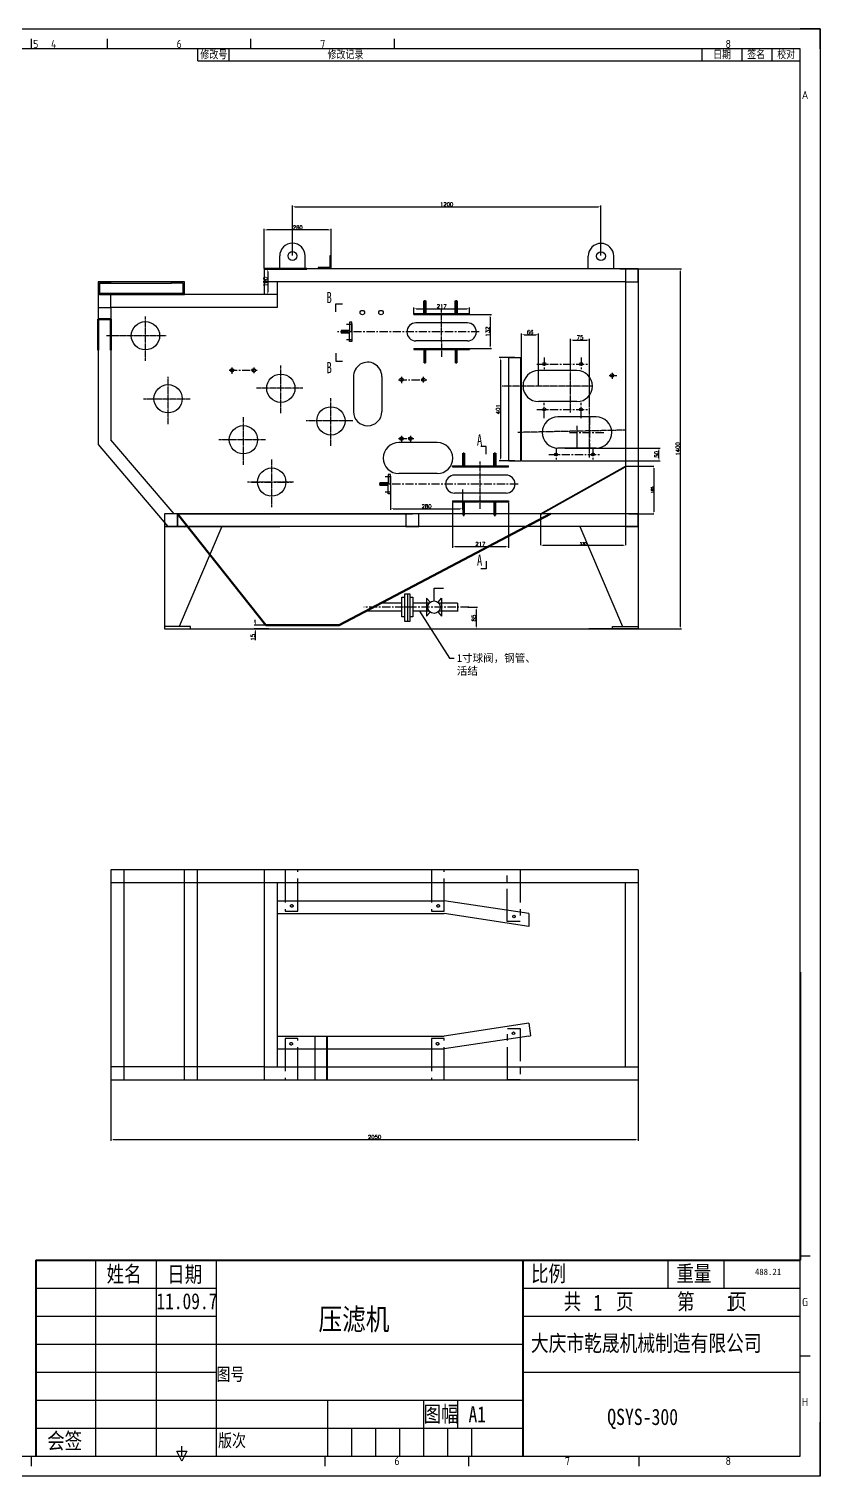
# Model space of a CAD drawing. Header units: inches. Extents: x -166203 to -65610, y -6981 to 11093.
# Drawn here: x -80663 to -77588, y 974 to 6600 of the extents above; entities that cross this region are included whole.
import ezdxf
from ezdxf.enums import TextEntityAlignment as Align

# ---------------------------------------------------------------- set-up
doc = ezdxf.new("R2010")
doc.units = ezdxf.units.IN
doc.header["$MEASUREMENT"] = 0
doc.linetypes.add('CENTERX2', pattern=[101.6, 63.5, -12.7, 12.7, -12.7])
doc.linetypes.add('HIDDEN2', pattern=[0.1875, 0.125, -0.0625])
doc.layers.get('0').update_dxf_attribs({"lineweight": 25})
doc.layers.get('Defpoints').update_dxf_attribs({"color": 5})
doc.layers.add('BODY', color=4, linetype='Continuous', lineweight=50)
doc.layers.add('图层2', color=3, linetype='Continuous', lineweight=40)
for name, color, linetype in [('FRAME035', 2, 'Continuous'), ('ZHU', 7, 'Continuous'), ('中心线', 1, 'CENTERX2'), ('细线', 30, 'Continuous'), ('虚线', 3, 'HIDDEN2')]:
    doc.layers.add(name, color=color, linetype=linetype)
doc.styles.add('ISOCP', font='isocp.shx')
doc.styles.get("Standard").update_dxf_attribs({"font": 'txt.shx', "bigfont": 'whgtxt.shx'})
doc.styles.add('STYLE1', font='SIMFANG.TTF', dxfattribs={"width": 0.8, "height": 4})
doc.styles.add('宋体', font='txt.shx', dxfattribs={"width": 0.7, "bigfont": 'whgtxt.shx'})
doc.dimstyles.get("Standard").update_dxf_attribs({"dimtxt": 15, "dimasz": 10, "dimexe": 5, "dimexo": 2, "dimgap": 2, "dimtad": 1, "dimdec": 0, "dimzin": 0, "dimdsep": 46, "dimtxsty": 'Standard', "dimcen": 0.09, "dimclrd": 4, "dimclre": 4, "dimclrt": 4, "dimadec": 1, "dimazin": 0, "dimtfac": 1, "dimtdec": 0, "dimtofl": 0, "dimtmove": 0, "dimatfit": 3, "dimfxl": 0, "dimtolj": 1, "dimtzin": 0, "dimarcsym": 0})
doc.dimstyles.new('副本 Standard', dxfattribs={"dimtxt": 10, "dimasz": 8, "dimexe": 0.5, "dimexo": 0.2, "dimgap": 0.5, "dimtad": 1, "dimdec": 0, "dimzin": 0, "dimdsep": 46, "dimtxsty": 'Standard', "dimcen": 0.09, "dimclrd": 4, "dimclre": 4, "dimclrt": 4, "dimadec": 0, "dimazin": 0, "dimtfac": 1, "dimtdec": 0, "dimtofl": 0, "dimtmove": 0, "dimatfit": 3, "dimfxl": 0, "dimtolj": 1, "dimtzin": 0, "dimarcsym": 0})

# ---------------------------------------------------------------- blocks, each defined once
blk = doc.blocks.new('*D61')
at = {"layer": 'BODY', "color": 4, "lineweight": -2, "ltscale": 0.5}
for p, q in [((-78558.1, 5296.1), (-78558.1, 5395.8)), ((-78548.1, 5390.8), (-78493.3, 5390.8)), ((-78483.3, 5130.2), (-78483.3, 5395.8))]:
    blk.add_line(p, q, dxfattribs=at)
at = {"layer": 'BODY', "color": 4, "ltscale": 0.5}
for points in [[(-78548.1, 5392.5), (-78548.1, 5389.1), (-78558.1, 5390.8)], [(-78493.3, 5392.5), (-78493.3, 5389.1), (-78483.3, 5390.8)]]:
    blk.add_solid(points, dxfattribs=at)
at = {"layer": 'Defpoints', "color": 0, "ltscale": 0.5}
for p in [(-78483.3, 5390.8), (-78558.1, 5294.1), (-78483.3, 5128.2)]:
    blk.add_point(p, dxfattribs=at)
at = {"layer": 'BODY', "color": 4, "ltscale": 0.5, "insert": (-78520.7, 5400.3), "char_height": 15, "attachment_point": 5}
blk.add_mtext('\\A1;75', dxfattribs=at)
blk = doc.blocks.new('*D67')
at = {"color": 4, "lineweight": -2, "ltscale": 0.5}
for p, q in [((-80344.3, 2541.4), (-80344.3, 2277.6)), ((-78294.3, 2541.4), (-78294.3, 2277.6)), ((-80334.3, 2282.6), (-78304.3, 2282.6))]:
    blk.add_line(p, q, dxfattribs=at)
at = {"color": 4, "ltscale": 0.5}
for points in [[(-80334.3, 2284.3), (-80334.3, 2281), (-80344.3, 2282.6)], [(-78304.3, 2284.3), (-78304.3, 2281), (-78294.3, 2282.6)]]:
    blk.add_solid(points, dxfattribs=at)
at = {"layer": 'Defpoints', "color": 0, "ltscale": 0.5}
for p in [(-80344.3, 2543.4), (-78294.3, 2543.4), (-78294.3, 2282.6)]:
    blk.add_point(p, dxfattribs=at)
at = {"color": 4, "ltscale": 0.5, "insert": (-79319.3, 2292.1), "char_height": 15, "attachment_point": 5}
blk.add_mtext('\\A1;2050', dxfattribs=at)
blk = doc.blocks.new('*D68')
at = {"color": 4, "lineweight": -2, "ltscale": 0.5}
for p, q in [((-79730.7, 4282.4), (-79788, 4282.4)), ((-79783, 4292.4), (-79783, 4302.4)), ((-79730.7, 4267.5), (-79788, 4267.5)), ((-79783, 4257.5), (-79783, 4223.5))]:
    blk.add_line(p, q, dxfattribs=at)
at = {"color": 4, "ltscale": 0.5}
for points in [[(-79784.7, 4292.4), (-79781.4, 4292.4), (-79783, 4282.4)], [(-79784.7, 4257.5), (-79781.4, 4257.5), (-79783, 4267.5)]]:
    blk.add_solid(points, dxfattribs=at)
at = {"layer": 'Defpoints', "color": 0, "ltscale": 0.5}
for p in [(-79728.7, 4282.4), (-79783, 4267.5), (-79728.7, 4267.5)]:
    blk.add_point(p, dxfattribs=at)
at = {"color": 4, "ltscale": 0.5, "insert": (-79792.5, 4235.5), "char_height": 15, "attachment_point": 5, "rotation": 90}
blk.add_mtext('\\A1;15', dxfattribs=at)
blk = doc.blocks.new('*D69')
at = {"color": 4, "lineweight": -2, "ltscale": 0.5}
for p, q in [((-78957.5, 4352.2), (-78919.4, 4352.2)), ((-78924.4, 4342.2), (-78924.4, 4277.5)), ((-78957.5, 4267.5), (-78919.4, 4267.5))]:
    blk.add_line(p, q, dxfattribs=at)
at = {"color": 4, "ltscale": 0.5}
for points in [[(-78926, 4342.2), (-78922.7, 4342.2), (-78924.4, 4352.2)], [(-78926, 4277.5), (-78922.7, 4277.5), (-78924.4, 4267.5)]]:
    blk.add_solid(points, dxfattribs=at)
at = {"layer": 'Defpoints', "color": 0, "ltscale": 0.5}
for p in [(-78959.5, 4352.2), (-78959.5, 4267.5), (-78924.4, 4267.5)]:
    blk.add_point(p, dxfattribs=at)
at = {"color": 4, "ltscale": 0.5, "insert": (-78933.9, 4309.8), "char_height": 15, "attachment_point": 5, "rotation": 90}
blk.add_mtext('\\A1;85', dxfattribs=at)
blk = doc.blocks.new('*D59')
at = {"color": 4, "lineweight": -2, "ltscale": 0.5}
for p, q in [((-79736.8, 5667.5), (-79729.8, 5667.5)), ((-79734.8, 5657.5), (-79734.8, 5577.5)), ((-79735, 5567.5), (-79739.8, 5567.5))]:
    blk.add_line(p, q, dxfattribs=at)
at = {"color": 4, "ltscale": 0.5}
for points in [[(-79736.4, 5657.5), (-79733.1, 5657.5), (-79734.8, 5667.5)], [(-79736.4, 5577.5), (-79733.1, 5577.5), (-79734.8, 5567.5)]]:
    blk.add_solid(points, dxfattribs=at)
at = {"layer": 'Defpoints', "color": 0, "ltscale": 0.5}
for p in [(-79738.8, 5667.5), (-79734.8, 5567.5), (-79733, 5567.5)]:
    blk.add_point(p, dxfattribs=at)
at = {"color": 4, "ltscale": 0.5, "insert": (-79744.3, 5617.5), "char_height": 15, "attachment_point": 5, "rotation": 90}
blk.add_mtext('\\A1;100', dxfattribs=at)
blk = doc.blocks.new('*D60')
at = {"color": 4, "lineweight": -2, "ltscale": 0.5}
for p, q in [((-78366, 5667.5), (-78126.4, 5667.5)), ((-78131.4, 5657.5), (-78131.4, 4277.5)), ((-78428.7, 4267.5), (-78126.4, 4267.5))]:
    blk.add_line(p, q, dxfattribs=at)
at = {"color": 4, "ltscale": 0.5}
for points in [[(-78133.1, 5657.5), (-78129.7, 5657.5), (-78131.4, 5667.5)], [(-78133.1, 4277.5), (-78129.7, 4277.5), (-78131.4, 4267.5)]]:
    blk.add_solid(points, dxfattribs=at)
at = {"layer": 'Defpoints', "color": 0, "ltscale": 0.5}
for p in [(-78368, 5667.5), (-78430.7, 4267.5), (-78131.4, 4267.5)]:
    blk.add_point(p, dxfattribs=at)
at = {"color": 4, "ltscale": 0.5, "insert": (-78140.9, 4967.5), "char_height": 15, "attachment_point": 5, "rotation": 90}
blk.add_mtext('\\A1;1400', dxfattribs=at)
blk = doc.blocks.new('*D91')
at = {"color": 4, "lineweight": -2, "ltscale": 0.5}
for p, q in [((-78950.9, 5489.5), (-78865.4, 5489.5)), ((-78870.4, 5479.5), (-78870.4, 5367.5)), ((-78950.9, 5357.5), (-78865.4, 5357.5))]:
    blk.add_line(p, q, dxfattribs=at)
at = {"color": 4, "ltscale": 0.5}
for points in [[(-78872.1, 5479.5), (-78868.7, 5479.5), (-78870.4, 5489.5)], [(-78872.1, 5367.5), (-78868.7, 5367.5), (-78870.4, 5357.5)]]:
    blk.add_solid(points, dxfattribs=at)
at = {"layer": 'Defpoints', "color": 0, "ltscale": 0.5}
for p in [(-78952.9, 5489.5), (-78952.9, 5357.5), (-78870.4, 5357.5)]:
    blk.add_point(p, dxfattribs=at)
at = {"color": 4, "ltscale": 0.5, "insert": (-78879.9, 5423.5), "char_height": 15, "attachment_point": 5, "rotation": 90}
blk.add_mtext('\\A1;132', dxfattribs=at)
blk = doc.blocks.new('*D92')
at = {"color": 4, "lineweight": -2, "ltscale": 0.5}
for p, q in [((-79256.9, 4809.6), (-79256.9, 4730)), ((-78977.3, 4809.6), (-78977.3, 4730)), ((-79246.9, 4735), (-78987.3, 4735))]:
    blk.add_line(p, q, dxfattribs=at)
at = {"color": 4, "ltscale": 0.5}
for points in [[(-79246.9, 4736.6), (-79246.9, 4733.3), (-79256.9, 4735)], [(-78987.3, 4736.6), (-78987.3, 4733.3), (-78977.3, 4735)]]:
    blk.add_solid(points, dxfattribs=at)
at = {"layer": 'Defpoints', "color": 0, "ltscale": 0.5}
for p in [(-79256.9, 4811.6), (-78977.3, 4811.6), (-78977.3, 4735)]:
    blk.add_point(p, dxfattribs=at)
at = {"color": 4, "ltscale": 0.5, "insert": (-79117.1, 4744.5), "char_height": 15, "attachment_point": 5}
blk.add_mtext('\\A1;280', dxfattribs=at)
blk = doc.blocks.new('*D93')
at = {"color": 4, "lineweight": -2, "ltscale": 0.5}
for p, q in [((-78774.8, 5322.5), (-78834.9, 5322.5)), ((-78829.9, 5312.5), (-78829.9, 4931)), ((-78774.8, 4921), (-78834.9, 4921))]:
    blk.add_line(p, q, dxfattribs=at)
at = {"color": 4, "ltscale": 0.5}
for points in [[(-78831.5, 5312.5), (-78828.2, 5312.5), (-78829.9, 5322.5)], [(-78831.5, 4931), (-78828.2, 4931), (-78829.9, 4921)]]:
    blk.add_solid(points, dxfattribs=at)
at = {"layer": 'Defpoints', "color": 0, "ltscale": 0.5}
for p in [(-78772.8, 5322.5), (-78829.9, 4921), (-78772.8, 4921)]:
    blk.add_point(p, dxfattribs=at)
at = {"color": 4, "ltscale": 0.5, "insert": (-78839.4, 5121.8), "char_height": 15, "attachment_point": 5, "rotation": 90}
blk.add_mtext('\\A1;401', dxfattribs=at)
blk = doc.blocks.new('*D94')
at = {"color": 4, "lineweight": -2, "ltscale": 0.5}
for p, q in [((-79166.9, 5491.5), (-79166.9, 5517.3)), ((-78949.9, 5495.5), (-78949.9, 5517.3)), ((-79156.9, 5512.3), (-78959.9, 5512.3))]:
    blk.add_line(p, q, dxfattribs=at)
at = {"color": 4, "ltscale": 0.5}
for points in [[(-79156.9, 5514), (-79156.9, 5510.6), (-79166.9, 5512.3)], [(-78959.9, 5514), (-78959.9, 5510.6), (-78949.9, 5512.3)]]:
    blk.add_solid(points, dxfattribs=at)
at = {"layer": 'Defpoints', "color": 0, "ltscale": 0.5}
for p in [(-79166.9, 5489.5), (-78949.9, 5512.3), (-78949.9, 5493.5)]:
    blk.add_point(p, dxfattribs=at)
at = {"color": 4, "ltscale": 0.5, "insert": (-79058.4, 5521.8), "char_height": 15, "attachment_point": 5}
blk.add_mtext('\\A1;217', dxfattribs=at)
blk = doc.blocks.new('*D102')
at = {"color": 4, "lineweight": -2, "ltscale": 0.5}
for p, q in [((-78747.8, 5273.4), (-78747.8, 5416.5)), ((-78737.8, 5411.5), (-78691.9, 5411.5)), ((-78681.9, 5213.8), (-78681.9, 5416.5))]:
    blk.add_line(p, q, dxfattribs=at)
at = {"color": 4, "ltscale": 0.5}
for points in [[(-78737.8, 5413.2), (-78737.8, 5409.9), (-78747.8, 5411.5)], [(-78691.9, 5413.2), (-78691.9, 5409.9), (-78681.9, 5411.5)]]:
    blk.add_solid(points, dxfattribs=at)
at = {"layer": 'Defpoints', "color": 0, "ltscale": 0.5}
for p in [(-78681.9, 5411.5), (-78747.8, 5271.4), (-78681.9, 5211.8)]:
    blk.add_point(p, dxfattribs=at)
at = {"color": 4, "ltscale": 0.5, "insert": (-78714.9, 5421), "char_height": 15, "attachment_point": 5}
blk.add_mtext('\\A1;66', dxfattribs=at)
blk = doc.blocks.new('*D103')
at = {"color": 4, "lineweight": -2, "ltscale": 0.5}
for p, q in [((-78580.3, 4971), (-78208.9, 4971)), ((-78213.9, 4931), (-78213.9, 4961)), ((-78745.8, 4921), (-78208.9, 4921))]:
    blk.add_line(p, q, dxfattribs=at)
at = {"color": 4, "ltscale": 0.5}
for points in [[(-78215.5, 4961), (-78212.2, 4961), (-78213.9, 4971)], [(-78215.5, 4931), (-78212.2, 4931), (-78213.9, 4921)]]:
    blk.add_solid(points, dxfattribs=at)
at = {"layer": 'Defpoints', "color": 0, "ltscale": 0.5}
for p in [(-78582.3, 4971), (-78213.9, 4971), (-78747.8, 4921)]:
    blk.add_point(p, dxfattribs=at)
at = {"color": 4, "ltscale": 0.5, "insert": (-78223.4, 4946), "char_height": 15, "attachment_point": 5, "rotation": 90}
blk.add_mtext('\\A1;50', dxfattribs=at)
blk = doc.blocks.new('*D151')
at = {"color": 4, "lineweight": -2, "ltscale": 0.5}
for p, q in [((-79016.3, 4759.5), (-79016.3, 4583.2)), ((-78799.3, 4759.5), (-78799.3, 4583.2)), ((-79006.3, 4588.2), (-78809.3, 4588.2))]:
    blk.add_line(p, q, dxfattribs=at)
at = {"color": 4, "ltscale": 0.5}
for points in [[(-79006.3, 4589.9), (-79006.3, 4586.5), (-79016.3, 4588.2)], [(-78809.3, 4589.9), (-78809.3, 4586.5), (-78799.3, 4588.2)]]:
    blk.add_solid(points, dxfattribs=at)
at = {"layer": 'Defpoints', "color": 0, "ltscale": 0.5}
for p in [(-79016.3, 4761.5), (-78799.3, 4761.5), (-78799.3, 4588.2)]:
    blk.add_point(p, dxfattribs=at)
at = {"color": 4, "ltscale": 0.5, "insert": (-78907.8, 4597.7), "char_height": 15, "attachment_point": 5}
blk.add_mtext('\\A1;217', dxfattribs=at)
blk = doc.blocks.new('*D187')
at = {"color": 4, "lineweight": -2, "ltscale": 0.5}
for p, q in [((-79748.3, 5669.5), (-79748.3, 5823.7)), ((-79498.3, 5818.7), (-79738.3, 5818.7)), ((-79488.3, 5694.5), (-79488.3, 5823.7))]:
    blk.add_line(p, q, dxfattribs=at)
at = {"color": 4, "ltscale": 0.5}
for points in [[(-79738.3, 5820.4), (-79738.3, 5817), (-79748.3, 5818.7)], [(-79498.3, 5820.4), (-79498.3, 5817), (-79488.3, 5818.7)]]:
    blk.add_solid(points, dxfattribs=at)
at = {"layer": 'Defpoints', "color": 0, "ltscale": 0.5}
for p in [(-79748.3, 5818.7), (-79488.3, 5692.5), (-79748.3, 5667.5)]:
    blk.add_point(p, dxfattribs=at)
at = {"color": 4, "ltscale": 0.5, "insert": (-79618.3, 5828.2), "char_height": 15, "attachment_point": 5}
blk.add_mtext('\\A1;260', dxfattribs=at)
blk = doc.blocks.new('*D206')
at = {"color": 4, "lineweight": -2, "ltscale": 0.5}
for p, q in [((-78673.9, 4715.3), (-78673.9, 4592.7)), ((-78344.3, 4715.3), (-78344.3, 4592.7)), ((-78665.9, 4593.2), (-78352.3, 4593.2))]:
    blk.add_line(p, q, dxfattribs=at)
at = {"color": 4, "ltscale": 0.5}
for points in [[(-78665.9, 4594.5), (-78665.9, 4591.8), (-78673.9, 4593.2)], [(-78352.3, 4594.5), (-78352.3, 4591.8), (-78344.3, 4593.2)]]:
    blk.add_solid(points, dxfattribs=at)
at = {"layer": 'Defpoints', "color": 0, "ltscale": 0.5}
for p in [(-78673.9, 4715.5), (-78344.3, 4715.5), (-78344.3, 4593.2)]:
    blk.add_point(p, dxfattribs=at)
at = {"color": 4, "ltscale": 0.5, "insert": (-78509.1, 4598.7), "char_height": 10, "attachment_point": 5}
blk.add_mtext('\\A1;330', dxfattribs=at)
blk = doc.blocks.new('*D207')
at = {"color": 4, "lineweight": -2, "ltscale": 0.5}
for p, q in [((-78344.1, 4900.5), (-78233.2, 4900.5)), ((-78233.7, 4892.5), (-78233.7, 4723.5)), ((-78331.6, 4715.5), (-78233.2, 4715.5))]:
    blk.add_line(p, q, dxfattribs=at)
at = {"color": 4, "ltscale": 0.5}
for points in [[(-78235, 4892.5), (-78232.3, 4892.5), (-78233.7, 4900.5)], [(-78235, 4723.5), (-78232.3, 4723.5), (-78233.7, 4715.5)]]:
    blk.add_solid(points, dxfattribs=at)
at = {"layer": 'Defpoints', "color": 0, "ltscale": 0.5}
for p in [(-78344.3, 4900.5), (-78331.8, 4715.5), (-78233.7, 4715.5)]:
    blk.add_point(p, dxfattribs=at)
at = {"color": 4, "ltscale": 0.5, "insert": (-78239.2, 4808), "char_height": 10, "attachment_point": 5, "rotation": 90}
blk.add_mtext('\\A1;185', dxfattribs=at)
blk = doc.blocks.new('*D212')
at = {"color": 4, "lineweight": -2, "ltscale": 0.5}
for p, q in [((-79638.8, 5719.5), (-79638.8, 5913.9)), ((-79628.8, 5908.9), (-78449.3, 5908.9)), ((-78439.3, 5719), (-78439.3, 5913.9))]:
    blk.add_line(p, q, dxfattribs=at)
at = {"color": 4, "ltscale": 0.5}
for points in [[(-79628.8, 5910.6), (-79628.8, 5907.2), (-79638.8, 5908.9)], [(-78449.3, 5910.6), (-78449.3, 5907.2), (-78439.3, 5908.9)]]:
    blk.add_solid(points, dxfattribs=at)
at = {"layer": 'Defpoints', "color": 0, "ltscale": 0.5}
for p in [(-78439.3, 5908.9), (-79638.8, 5717.5), (-78439.3, 5717)]:
    blk.add_point(p, dxfattribs=at)
at = {"color": 4, "ltscale": 0.5, "insert": (-79039.1, 5918.4), "char_height": 15, "attachment_point": 5}
blk.add_mtext('\\A1;1200', dxfattribs=at)

msp = doc.modelspace()

# ---------------------------------------------------------------- linework, layer by layer
at = {"color": 3, "linetype": 'Continuous'}
for p, q in [((-77587.7, 6600.2), (-77665.4, 6600.2)), ((-77587.7, 6522.5), (-77587.7, 6600.2)), ((-80653.2, 6522.5), (-80653.2, 6561.4)), ((-80357.8, 6522.5), (-80357.8, 6561.4)), ((-79799.8, 6522.5), (-79799.8, 6561.4)), ((-79241.9, 6522.5), (-79241.9, 6561.4)), ((-80403.3, 1051.9), (-80403.3, 1813.9)), ((-80167.6, 1051.9), (-80167.6, 1813.9)), ((-78178.7, 1705.1), (-78178.7, 1813.9)), ((-77960.9, 1705.1), (-77960.9, 1813.9)), ((-77626.6, 1829.5), (-77665.4, 1829.5)), ((-80636.5, 1705.1), (-79934.3, 1705.1)), ((-78743.7, 1705.1), (-77665.4, 1705.1)), ((-80636.5, 1596.2), (-79934.3, 1596.2)), ((-78743.7, 1596.2), (-77665.4, 1596.2)), ((-80636.5, 1487.3), (-79934.3, 1487.3)), ((-77626.6, 1440.7), (-77665.4, 1440.7)), ((-80636.5, 1378.5), (-79934.3, 1378.5)), ((-80636.5, 1269.6), (-79934.3, 1269.6)), ((-79501.2, 1051.9), (-79501.2, 1269.6)), ((-79128, 1051.9), (-79128, 1269.6)), ((-78996.9, 1269.6), (-78996.9, 1160.7)), ((-80636.5, 1160.7), (-78743.7, 1160.7)), ((-79407.9, 1051.9), (-79407.9, 1160.7)), ((-79314.6, 1051.9), (-79314.6, 1160.7)), ((-79221.3, 1051.9), (-79221.3, 1160.7)), ((-79034.7, 1051.9), (-79034.7, 1160.7)), ((-78941.4, 1051.9), (-78941.4, 1160.7)), ((-80068.9, 1032.4), (-80088.3, 1071.3)), ((-80088.3, 1071.3), (-80049.4, 1071.3)), ((-80068.9, 1051.9), (-80068.9, 1090.8)), ((-80049.4, 1071.3), (-80068.9, 1032.4)), ((-80653.2, 1013), (-80653.2, 1051.9)), ((-79511, 1013), (-79511, 1051.9)), ((-78953, 1013), (-78953, 1051.9)), ((-78290.7, 1013), (-78290.7, 1051.9)), ((-77587.7, 974.1), (-77587.7, 1051.9)), ((-77587.7, 974.1), (-77665.4, 974.1))]:
    msp.add_line(p, q, dxfattribs=at)
at = {"color": 2, "linetype": 'Continuous'}
for p, q in [((-77665.4, 6522.5), (-84732.3, 6522.5)), ((-80005.9, 6475.8), (-80005.9, 6522.5)), ((-80005.9, 6475.8), (-77665.4, 6475.8)), ((-79884.6, 6475.8), (-79884.6, 6522.5)), ((-78046.5, 6475.8), (-78046.5, 6522.5)), ((-77890.9, 6475.8), (-77890.9, 6522.5)), ((-77774.3, 6475.8), (-77774.3, 6522.5)), ((-77665.4, 1051.9), (-77665.4, 6522.5)), ((-80636.5, 1813.9), (-77665.4, 1813.9)), ((-79934.3, 1051.9), (-79934.3, 1813.9)), ((-79934.3, 1487.3), (-78743.7, 1487.3)), ((-78743.7, 1378.5), (-77665.4, 1378.5)), ((-79934.3, 1269.6), (-78743.7, 1269.6)), ((-77587.7, 974.1), (-77587.7, 1183.7)), ((-84732.3, 1051.9), (-77665.4, 1051.9))]:
    msp.add_line(p, q, dxfattribs=at)
at = {"ltscale": 0.5}
for p, q in [((-79488.3, 5717.5), (-79493.3, 5717.5)), ((-79493.3, 5717.5), (-79493.3, 5672.5)), ((-79488.3, 5667.5), (-79488.3, 5717.5)), ((-79493.3, 5672.5), (-79538.3, 5672.5)), ((-79538.3, 5672.5), (-79538.3, 5667.5)), ((-80344.3, 5612.5), (-80108.3, 5612.5)), ((-79470.5, 5500.4), (-79470.5, 5531.2)), ((-79470.5, 5531.2), (-79443.5, 5531.2)), ((-79407.5, 5460.4), (-79417.5, 5460.4)), ((-79417.5, 5460.4), (-79417.5, 5422.5)), ((-79407.5, 5422.5), (-79407.5, 5460.4)), ((-79166.9, 5493.5), (-78949.9, 5493.5)), ((-79166.9, 5489.5), (-79166.9, 5493.5)), ((-79166.9, 5489.5), (-78949.9, 5489.5)), ((-78958.8, 5457.5), (-79159, 5457.5)), ((-78949.9, 5489.5), (-78949.9, 5493.5)), ((-79417.5, 5427.5), (-79449.3, 5427.5)), ((-79449.3, 5427.5), (-79449.3, 5417.5)), ((-79417.5, 5417.5), (-79449.3, 5417.5)), ((-79417.5, 5384.7), (-79417.5, 5422.5)), ((-79407.5, 5453.5), (-79407.5, 5391.5)), ((-79407.5, 5422.5), (-79407.5, 5384.7)), ((-79407.5, 5384.7), (-79417.5, 5384.7)), ((-79166.9, 5357.5), (-78949.9, 5357.5)), ((-79166.9, 5357.5), (-79166.9, 5353.5)), ((-79166.9, 5353.5), (-78949.9, 5353.5)), ((-78958.8, 5387.5), (-79159, 5387.5)), ((-78949.9, 5357.5), (-78949.9, 5353.5)), ((-79470.5, 5339.4), (-79470.5, 5308.6)), ((-79470.5, 5308.6), (-79443.5, 5308.6)), ((-79126, 5301.5), (-79121, 5301.5)), ((-79004.8, 5301.5), (-78999.8, 5301.5)), ((-78797.8, 4921), (-78797.8, 5322.5)), ((-78797.8, 5322.5), (-78747.8, 5322.5)), ((-78752.8, 5322.5), (-78752.8, 4921)), ((-78747.8, 4921), (-78747.8, 5322.5)), ((-78532.7, 5272.3), (-78681.9, 5272.3)), ((-78532.7, 5151.3), (-78681.9, 5151.3)), ((-78457.9, 5092), (-78607.1, 5092)), ((-78532.5, 4971), (-78532.5, 5057.6)), ((-79075.9, 4992.4), (-79225.1, 4992.4)), ((-78886, 4977.4), (-78906, 4977.4)), ((-78886, 4946.6), (-78886, 4977.4)), ((-78457.9, 4971), (-78607.1, 4971)), ((-79016.3, 4901.5), (-78799.3, 4901.5)), ((-79016.3, 4897.5), (-79016.3, 4901.5)), ((-79016.3, 4897.5), (-78799.3, 4897.5)), ((-78799.3, 4897.5), (-78799.3, 4901.5)), ((-78797.8, 4921), (-78747.8, 4921)), ((-78673.9, 4715.5), (-78344.3, 4900.5)), ((-78673.9, 4712.5), (-78344.3, 4897.5)), ((-79256.9, 4868.4), (-79266.9, 4868.4)), ((-79266.9, 4868.4), (-79266.9, 4830.5)), ((-79256.9, 4830.5), (-79256.9, 4868.4)), ((-79256.9, 4861.5), (-79256.9, 4799.5)), ((-79075.9, 4871.4), (-79225.1, 4871.4)), ((-78808.2, 4865.5), (-79008.4, 4865.5)), ((-79266.9, 4835.5), (-79298.8, 4835.5)), ((-79298.8, 4835.5), (-79298.8, 4825.5)), ((-79266.9, 4825.5), (-79298.8, 4825.5)), ((-79266.9, 4792.7), (-79266.9, 4830.5)), ((-79256.9, 4792.7), (-79266.9, 4792.7)), ((-79256.9, 4830.5), (-79256.9, 4792.7)), ((-78808.2, 4795.5), (-79008.4, 4795.5)), ((-79016.3, 4765.5), (-78799.3, 4765.5)), ((-79016.3, 4765.5), (-79016.3, 4761.5)), ((-79016.3, 4761.5), (-78799.3, 4761.5)), ((-78799.3, 4765.5), (-78799.3, 4761.5)), ((-78886, 4531.4), (-78886, 4500.7)), ((-78886, 4500.7), (-78906, 4500.7)), ((-79192, 4404), (-79192, 4296.4)), ((-79088.4, 4376.7), (-79088.4, 4426.6)), ((-79088.4, 4426.6), (-79052.1, 4426.6)), ((-79117.1, 4387), (-79117.1, 4317.3)), ((-79117.1, 4387), (-79103.9, 4371.1)), ((-79117.1, 4317.3), (-79103.9, 4333.3)), ((-79072.8, 4371.1), (-79059.6, 4387)), ((-79072.8, 4333.3), (-79059.6, 4317.3)), ((-79059.6, 4387), (-79059.6, 4317.3)), ((-78996.9, 4367.2), (-78996.9, 4335.2)), ((-80035.5, 4277.5), (-80135.5, 4277.5)), ((-80035.5, 4267.5), (-80035.5, 4277.5)), ((-78394.3, 4267.5), (-78394.3, 4277.5)), ((-78394.3, 4277.5), (-78294.3, 4277.5))]:
    msp.add_line(p, q, dxfattribs=at)
at = {"ltscale": 0.03}
for p, q in [((-78294.3, 5667.5), (-79748.3, 5667.5)), ((-79748.3, 5667.5), (-79748.3, 5567.5)), ((-78294.3, 5667.5), (-78294.3, 4665.5)), ((-78344.3, 5617.5), (-79748.3, 5617.5)), ((-79698.3, 5617.5), (-79698.3, 5567.5)), ((-78344.3, 5617.5), (-78344.3, 4715.5)), ((-79698.3, 5567.5), (-80394.3, 5567.5)), ((-80394.3, 5567.5), (-80394.3, 4984.8)), ((-79748.3, 5517.5), (-80344.3, 5517.5)), ((-80344.3, 5517.5), (-80344.3, 5002.9)), ((-79698.3, 5517.5), (-79748.3, 5517.5)), ((-79698.3, 5567.5), (-79698.3, 5517.5)), ((-80394.3, 4984.8), (-80123.5, 4665.5)), ((-78344.3, 4715.5), (-80117, 4715.5)), ((-78294.3, 4665.5), (-80135.5, 4665.5)), ((-80135.5, 4665.5), (-80135.5, 4267.5)), ((-80135.5, 4665.5), (-79688.3, 4665.5)), ((-79913.5, 4665.5), (-80079.2, 4277.5)), ((-78294.3, 4665.5), (-78658.3, 4665.5)), ((-78521, 4665.5), (-78355.2, 4277.5)), ((-78294.3, 4665.5), (-78294.3, 4267.5)), ((-80135.5, 4267.5), (-78279, 4267.5)), ((-80135.5, 4267.5), (-80035.5, 4267.5)), ((-78294.3, 4267.5), (-78486.3, 4267.5))]:
    msp.add_line(p, q, dxfattribs=at)
at = {"ltscale": 10}
for p, q in [((-79213.8, 4336.2), (-79355.6, 4336.2)), ((-79213.8, 4368.2), (-79294.9, 4368.2)), ((-79106.9, 4368.2), (-79170.1, 4368.2)), ((-79106.9, 4336.2), (-79170.1, 4336.2)), ((-78996.9, 4368.2), (-79069.8, 4368.2)), ((-78996.9, 4336.2), (-79069.8, 4336.2))]:
    msp.add_line(p, q, dxfattribs=at)
at = {"ltscale": 0.5}
for points in [[(-79201.7, 4314), (-79213.8, 4314), (-79213.8, 4390.8), (-79201.7, 4390.8)], [(-79182.2, 4390.8), (-79170.1, 4390.8), (-79170.1, 4314), (-79182.2, 4314)]]:
    msp.add_lwpolyline(points, dxfattribs=at)
msp.add_lwpolyline([(-79201.7, 4404), (-79182.2, 4404), (-79182.2, 4296.4), (-79201.7, 4296.4)], close=True, dxfattribs=at)
for centre, radius in [((-80210, 5407.5), 55), ((-79366.8, 5497.5), 8.73), ((-79294.3, 5497.5), 8.73), ((-78659.7, 5297.5), 6), ((-78516.6, 5297.5), 6), ((-79873.7, 5273), 7), ((-79789, 5273), 7), ((-79683.8, 5203.5), 55), ((-79214.7, 5236.5), 7), ((-79130, 5236.5), 7), ((-78396.3, 5252.9), 7), ((-80122, 5162.5), 55), ((-79489.3, 5076.5), 55), ((-78659.7, 5121), 6), ((-78516.6, 5121), 6), ((-79829.1, 5003), 55), ((-79214.7, 5007.5), 7), ((-79180.2, 5007.5), 7), ((-78613.7, 4946), 6), ((-78470.5, 4946), 6), ((-79719.3, 4838.5), 55), ((-79088.4, 4352.2), 24.5)]:
    msp.add_circle(centre, radius, dxfattribs=at)
for centre, radius, start, end in [((-79159, 5422.5), 35, 90, 270), ((-78958.8, 5422.5), 35, 270, 90), ((-78681.9, 5211.8), 60.5, 90, 270), ((-78532.7, 5211.8), 60.5, 270, 90), ((-78607.1, 5031.5), 60.5, 90, 270), ((-78457.9, 5031.5), 60.5, 270, 90), ((-79225.1, 4931.9), 60.5, 90, 270), ((-79075.9, 4931.9), 60.5, 270, 90), ((-79008.4, 4830.5), 35, 90, 270), ((-78808.2, 4830.5), 35, 270, 90)]:
    msp.add_arc(centre, radius, start, end, dxfattribs=at)
at = {"layer": 'BODY', "ltscale": 2}
for p, q in [((-79748.3, 5667.5), (-79582.3, 5667.5)), ((-80394.3, 5471.5), (-80344.3, 5471.5)), ((-80394.3, 5351.5), (-80394.3, 5471.5)), ((-80394.3, 5471.5), (-80369.3, 5471.5)), ((-80344.3, 5471.5), (-80344.3, 5351.5)), ((-79742.3, 4282.4), (-80085.5, 4715.5)), ((-79457.6, 4282.4), (-78635.8, 4715.5)), ((-79457.6, 4282.4), (-79742.3, 4282.4))]:
    msp.add_line(p, q, dxfattribs=at)
at = {"layer": 'FRAME035', "color": 3}
for p, q in [((-84810.1, 6600.2), (-77587.7, 6600.2)), ((-77587.7, 6600.2), (-77587.7, 974.1)), ((-77587.7, 974.1), (-84810.1, 974.1))]:
    msp.add_line(p, q, dxfattribs=at)
at = {"layer": 'FRAME035', "ltscale": 2}
for p, q in [((-80058.7, 4665.5), (-80056, 4663.2)), ((-80344.3, 3330.7), (-80344.3, 2514.7)), ((-80294.3, 3330.7), (-80294.3, 2514.7)), ((-80058.3, 2514.7), (-80058.3, 3330.7)), ((-80008.3, 2514.7), (-80008.3, 3330.7))]:
    msp.add_line(p, q, dxfattribs=at)
at = {"layer": 'ZHU', "ltscale": 2}
for p, q in [((-80098, 4715.5), (-80344.3, 5002.9)), ((-80085.5, 4715.5), (-80085.5, 4665.5)), ((-80085.5, 4715.5), (-79172.3, 4715.5))]:
    msp.add_line(p, q, dxfattribs=at)
at = {"layer": '中心线', "ltscale": 0.04}
for p, q in [((-80210, 5310.2), (-80210, 5482.6)), ((-79058.3, 5325.2), (-79059.3, 5510.2)), ((-80130.1, 5407.5), (-80361.3, 5407.5)), ((-79684.3, 5106.2), (-79683.3, 5291.2)), ((-78558.1, 5109.5), (-78558.1, 5294.5)), ((-80122, 5063.2), (-80122, 5248.2)), ((-79598.5, 5203.5), (-79778.7, 5203.5)), ((-78472.3, 5211.8), (-78823.6, 5211.8)), ((-80036.1, 5160.5), (-80217.3, 5160.5)), ((-79489.3, 4979.2), (-79489.3, 5164.2)), ((-78483.3, 4934.2), (-78483.3, 5128.2)), ((-79829.1, 4905.7), (-79829.1, 5090.7)), ((-79403.5, 5076.5), (-79584.7, 5076.5)), ((-78341.5, 5040.5), (-78762, 5031.5)), ((-79743.2, 5003), (-79924.4, 5003)), ((-79719.3, 4741.2), (-79719.3, 4926.2)), ((-78908.3, 4734.2), (-78908.3, 4918.2)), ((-79634.5, 4838.5), (-79813.7, 4838.5))]:
    msp.add_line(p, q, dxfattribs=at)
at = {"layer": '中心线', "ltscale": 0.5}
for p, q in [((-78912.5, 5422.5), (-79463, 5422.5)), ((-79428.4, 5452.2), (-79411, 5452.2)), ((-79428.4, 5392.8), (-79411, 5392.8)), ((-78688.4, 5297.5), (-78486.2, 5297.5)), ((-78659.7, 5322.5), (-78659.7, 5272.5)), ((-78516.6, 5322.5), (-78516.6, 5272.5)), ((-79885.2, 5273), (-79775.5, 5273)), ((-79873.7, 5284), (-79873.7, 5259.6)), ((-79789, 5284), (-79789, 5261.9)), ((-79226.2, 5236.5), (-79116.5, 5236.5)), ((-79214.7, 5247.4), (-79214.7, 5223)), ((-79130, 5247.4), (-79130, 5225.3)), ((-78407.9, 5252.9), (-78377.2, 5252.9)), ((-78396.3, 5263.9), (-78396.3, 5239.5)), ((-78688.4, 5121), (-78486.2, 5121)), ((-78659.7, 5087), (-78659.7, 5146)), ((-78516.6, 5087), (-78516.6, 5146)), ((-78483.3, 5091.9), (-78483.3, 4968.5)), ((-79226.2, 5007.5), (-79167.4, 5007.5)), ((-79214.7, 5018.5), (-79214.7, 4994.1)), ((-79180.2, 5018.5), (-79180.2, 4996.4)), ((-78562.2, 5031.5), (-78426.8, 5031.5)), ((-78613.7, 4971), (-78613.7, 4921)), ((-78470.5, 4971), (-78470.5, 4921)), ((-78642.3, 4946), (-78440.2, 4946)), ((-79798.3, 4838.5), (-79642.4, 4838.5)), ((-79277.9, 4860.2), (-79260.5, 4860.2)), ((-78761.6, 4830.5), (-79302.6, 4830.5)), ((-79277.9, 4800.8), (-79260.5, 4800.8)), ((-78953.2, 4352.2), (-79361.1, 4352.2))]:
    msp.add_line(p, q, dxfattribs=at)
at = {"layer": '中心线', "ltscale": 2}
for p, q in [((-79667.6, 3330.7), (-79667.6, 3170.7)), ((-79617.6, 3170.7), (-79617.6, 3330.7)), ((-79098.3, 3330.7), (-79098.3, 3170.7)), ((-79048.3, 3170.7), (-79048.3, 3330.7)), ((-78804, 3130.7), (-78804, 3330.7)), ((-78754, 3330.7), (-78754, 3130.7)), ((-79667.6, 3170.7), (-79617.6, 3170.7)), ((-79098.3, 3170.7), (-79048.3, 3170.7)), ((-78754, 3130.7), (-78804, 3130.7)), ((-78803, 2514.7), (-78803, 2714.7)), ((-78803, 2714.7), (-78753, 2714.7)), ((-78753, 2714.7), (-78753, 2514.7)), ((-79617.2, 2674.7), (-79667.2, 2674.7)), ((-79667.2, 2674.7), (-79667.2, 2514.7)), ((-79617.2, 2514.7), (-79617.2, 2674.7)), ((-79048.3, 2674.7), (-79098.3, 2674.7)), ((-79098.3, 2674.7), (-79098.3, 2514.7)), ((-79048.3, 2514.7), (-79048.3, 2674.7)), ((-78753, 2514.7), (-78803, 2514.7))]:
    msp.add_line(p, q, dxfattribs=at)
for centre in [(-79641.4, 3190.7), (-79072.1, 3190.7), (-79643.4, 2654.7), (-79074.5, 2654.7)]:
    msp.add_circle(centre, 5, dxfattribs=at)
at = {"layer": '图层2', "ltscale": 0.5}
for p, q in [((-79126, 5493.5), (-79126, 5543.5)), ((-79126, 5543.5), (-79121, 5543.5)), ((-79121, 5543.5), (-79121, 5493.5)), ((-79004.8, 5493.5), (-79004.8, 5543.5)), ((-79004.8, 5543.5), (-78999.8, 5543.5)), ((-78999.8, 5543.5), (-78999.8, 5493.5)), ((-79126, 5351.5), (-79126, 5301.5)), ((-79121, 5301.5), (-79121, 5351.5)), ((-79004.8, 5351.5), (-79004.8, 5301.5)), ((-78999.8, 5301.5), (-78999.8, 5351.5)), ((-78975.5, 4901.5), (-78975.5, 4951.5)), ((-78975.5, 4951.5), (-78970.5, 4951.5)), ((-78970.5, 4951.5), (-78970.5, 4901.5)), ((-78854.3, 4901.5), (-78854.3, 4951.5)), ((-78854.3, 4951.5), (-78849.3, 4951.5)), ((-78849.3, 4951.5), (-78849.3, 4901.5)), ((-78975.5, 4759.5), (-78975.5, 4709.5)), ((-78970.5, 4709.5), (-78970.5, 4759.5)), ((-78854.3, 4759.5), (-78854.3, 4709.5)), ((-78849.3, 4709.5), (-78849.3, 4759.5)), ((-78975.5, 4709.5), (-78970.5, 4709.5)), ((-78854.3, 4709.5), (-78849.3, 4709.5))]:
    msp.add_line(p, q, dxfattribs=at)
at = {"layer": '图层2', "ltscale": 2}
for p, q in [((-77665.4, 2933.6), (-77665.4, 1813.9)), ((-80636.5, 1813.9), (-80636.5, 1051.9)), ((-78743.7, 1813.9), (-78743.7, 1051.9))]:
    msp.add_line(p, q, dxfattribs=at)
at = {"layer": '图层2', "ltscale": 10}
msp.add_line((-80636.5, 1813.9), (-77665.4, 1813.9), dxfattribs=at)
at = {"layer": '细线', "ltscale": 2}
for p, q in [((-79688.3, 5667.5), (-79688.3, 5717.5)), ((-79589.3, 5667.5), (-79589.3, 5717.5)), ((-78488.8, 5667), (-78488.8, 5717)), ((-78389.8, 5667), (-78389.8, 5717)), ((-79688.3, 5667.5), (-79589.3, 5667.5)), ((-79688.3, 5667.5), (-79643.8, 5667.5)), ((-79688.3, 5667.5), (-79638.8, 5667.5)), ((-80058.3, 5617.5), (-80394.3, 5617.5)), ((-80394.3, 5617.5), (-80394.3, 5567.5)), ((-80394.3, 5617.5), (-80344.3, 5617.5)), ((-80389.3, 5612.5), (-80344.3, 5612.5)), ((-80389.3, 5612.5), (-80389.3, 5567.5)), ((-80389.3, 5572.5), (-80063.3, 5572.5)), ((-80344.3, 5612.5), (-80344.3, 5617.5)), ((-80108.3, 5617.5), (-80158.3, 5617.5)), ((-80108.3, 5612.5), (-80108.3, 5617.5)), ((-80063.3, 5612.5), (-80108.3, 5612.5)), ((-80063.3, 5567.5), (-80063.3, 5612.5)), ((-80058.3, 5567.5), (-80058.3, 5617.5)), ((-80389.3, 5567.5), (-80394.3, 5567.5)), ((-80389.3, 5567.5), (-80058.3, 5567.5)), ((-79401.3, 5249.5), (-79401.3, 5112.5)), ((-79291.3, 5249.5), (-79291.3, 5112.5)), ((-79489.3, 5076.5), (-79489.3, 5076.5)), ((-78344.3, 4900.5), (-78344.3, 4900.5)), ((-78908.3, 4830.5), (-78908.3, 4830.5)), ((-79346.3, 4715.5), (-79346.3, 4715.5)), ((-78485.3, 4715.5), (-78485.3, 4715.5)), ((-79748.3, 3330.7), (-80344.3, 3330.7)), ((-78294.3, 3330.7), (-79748.3, 3330.7)), ((-79748.3, 3330.7), (-79748.3, 2514.7)), ((-78294.3, 3330.7), (-78294.3, 2514.7)), ((-79748.3, 3280.7), (-80344.3, 3280.7)), ((-78294.3, 3280.7), (-79748.3, 3280.7)), ((-79698.3, 3280.7), (-79698.3, 2564.7)), ((-78344.3, 2564.7), (-78344.3, 3280.7)), ((-79698.3, 3210.7), (-79048.3, 3210.7)), ((-78720.3, 3160.7), (-79048.3, 3210.7)), ((-79698.3, 3160.7), (-79048.3, 3160.7)), ((-78720.3, 3110.7), (-79048.3, 3160.7)), ((-78720.3, 3160.7), (-78720.3, 3110.7)), ((-78720.3, 2734.7), (-79048.3, 2684.7)), ((-78720.3, 2734.7), (-78712.9, 2685.8)), ((-79698.3, 2684.7), (-79048.3, 2684.7)), ((-79698.3, 2684.7), (-79048.3, 2684.7)), ((-79506.3, 2682.7), (-79552.3, 2682.7)), ((-79552.3, 2682.7), (-79552.3, 2514.7)), ((-79502.3, 2682.7), (-79506.3, 2682.7)), ((-79506.3, 2682.7), (-79506.3, 2514.7)), ((-79502.3, 2514.7), (-79502.3, 2682.7)), ((-78720.3, 2684.7), (-79048.3, 2634.7)), ((-78720.3, 2684.7), (-78712.9, 2685.8)), ((-79698.3, 2634.7), (-79048.3, 2634.7)), ((-79748.3, 2564.7), (-80344.3, 2564.7)), ((-79748.3, 2564.7), (-79048.3, 2564.7)), ((-79748.3, 2564.7), (-78294.3, 2564.7)), ((-80344.3, 2514.7), (-79748.3, 2514.7)), ((-80344.3, 2514.7), (-80058.3, 2514.7)), ((-79748.3, 2514.7), (-79048.3, 2514.7)), ((-79748.3, 2514.7), (-78294.3, 2514.7)), ((-79748.3, 2514.7), (-79552.3, 2514.7)), ((-79748.3, 2514.7), (-79552.3, 2514.7)), ((-79552.3, 2514.7), (-79502.3, 2514.7)), ((-79552.3, 2514.7), (-79502.3, 2514.7))]:
    msp.add_line(p, q, dxfattribs=at)
for centre, radius in [((-79638.8, 5717.5), 17), ((-78439.3, 5717), 17), ((-78777.5, 3149.7), 5), ((-78779.5, 2695.7), 5)]:
    msp.add_circle(centre, radius, dxfattribs=at)
for centre, radius, start, end in [((-79638.8, 5717.5), 49.5, 0, 180), ((-78439.3, 5717), 49.5, 0, 180), ((-79346.3, 5249.5), 55, 0, 182.3027), ((-79346.3, 5112.5), 55, 180, 0)]:
    msp.add_arc(centre, radius, start, end, dxfattribs=at)
at = {"layer": '虚线', "ltscale": 2}
for p, q in [((-78319.3, 5667.5), (-78344.3, 5667.5)), ((-78344.3, 5667.5), (-78344.3, 5617.5)), ((-78294.3, 5667.5), (-78319.3, 5667.5)), ((-78294.3, 5617.5), (-78294.3, 5667.5)), ((-78344.3, 5617.5), (-78294.3, 5617.5)), ((-80369.3, 5567.5), (-80394.3, 5567.5)), ((-80394.3, 5567.5), (-80394.3, 5517.5)), ((-80394.3, 5517.5), (-80344.3, 5517.5)), ((-80344.3, 5567.5), (-80369.3, 5567.5)), ((-80344.3, 5517.5), (-80344.3, 5567.5)), ((-80110.5, 4715.5), (-80135.5, 4715.5)), ((-80135.5, 4715.5), (-80135.5, 4665.5)), ((-80085.5, 4715.5), (-80110.5, 4715.5)), ((-80085.5, 4665.5), (-80085.5, 4715.5)), ((-79172.3, 4715.5), (-79197.3, 4715.5)), ((-79197.3, 4715.5), (-79197.3, 4665.5)), ((-79147.3, 4715.5), (-79172.3, 4715.5)), ((-79147.3, 4665.5), (-79147.3, 4715.5)), ((-78319.3, 4715.5), (-78344.3, 4715.5)), ((-78344.3, 4715.5), (-78344.3, 4665.5)), ((-78294.3, 4715.5), (-78319.3, 4715.5)), ((-78294.3, 4665.5), (-78294.3, 4715.5)), ((-80135.5, 4665.5), (-80085.5, 4665.5)), ((-79197.3, 4665.5), (-79147.3, 4665.5)), ((-78344.3, 4665.5), (-78294.3, 4665.5))]:
    msp.add_line(p, q, dxfattribs=at)

# ---------------------------------------------------------------- texts
at = {"color": 3, "linetype": 'Continuous', "style": 'ISOCP'}
for s, p in [('5', (-80636.7, 6541.9)), ('4', (-80566.8, 6541.9)), ('6', (-80078.8, 6541.9)), ('7', (-79520.9, 6541.9)), ('8', (-77944.4, 6541.9)), ('A', (-77646, 6343.6)), ('G', (-77646, 1650.6)), ('H', (-77646, 1261.8)), ('6', (-79232, 1032.4)), ('7', (-78569.7, 1032.4)), ('8', (-77944.4, 1032.4))]:
    msp.add_text(s, height=31.1, dxfattribs=at).set_placement(p, align=Align.MIDDLE)
at = {"color": 3, "linetype": 'Continuous', "style": 'STYLE1', "width": 0.8}
for s, height, p in [('修改号', 31.1, (-79996.6, 6485.8)), ('修改记录', 31.1, (-79502.2, 6485.8)), ('日期', 31.1, (-78003.1, 6485.8)), ('签名', 31.1, (-77870.8, 6486.3)), ('校对', 31.1, (-77754.2, 6486.2)), ('比例', 62.21, (-78711.1, 1730)), ('重量', 62.21, (-78146.1, 1730.3)), ('姓名', 62.21, (-80360.9, 1728.6)), ('日期', 62.21, (-80125.2, 1727.6)), ('11.09.7', 62.21, (-80167.5, 1622.9)), ('压滤机', 84.3, (-79537.5, 1541.8)), ('1', 62.2, (-78468.5, 1617)), ('1', 62.2, (-77952.3, 1615.6)), ('大庆市乾晟机械制造有限公司', 63.228, (-78711.8, 1459)), ('图号', 49.77, (-79934.3, 1345.1)), ('图幅', 62.21, (-79128.8, 1184.2)), ('A1', 62.21, (-78954.1, 1183.1)), ('QSYS-300', 63.23, (-78414.9, 1172.6)), ('会签', 62.21, (-80592.1, 1080)), ('版次', 49.77, (-79927.8, 1087.6))]:
    msp.add_text(s, height=height, dxfattribs=at).set_placement(p)
at = {"color": 2, "linetype": 'Continuous', "style": 'STYLE1', "width": 0.8}
msp.add_text('共    页     第    页', height=62.208, dxfattribs=at).set_placement((-78584.1, 1621.6))
at = {"ltscale": 0.5, "char_height": 43.36, "width": 387.334, "style": '宋体'}
for s, insert, attachment_point in [('{\\fNSimSun|b0|i0|c134|p49;B}', (-79506, 5577.9), 1), ('{\\fNSimSun|b0|i0|c134|p49;B}', (-79506, 5261.9), 7), ('{\\fNSimSun|b0|i0|c134|p49;A}', (-78921.5, 5024.1), 1), ('{\\fNSimSun|b0|i0|c134|p49;A}', (-78921.5, 4556.3), 1)]:
    msp.add_mtext(s, dxfattribs=dict(at, insert=insert, attachment_point=attachment_point))
at = {"color": 4, "ltscale": 0.5, "insert": (-78999.6, 4169.3), "char_height": 30, "width": 306.267, "attachment_point": 1}
msp.add_mtext('{\\fSimSun|b0|i0|c134|p2;1寸球阀，钢管、活结}', dxfattribs=at)
at = {"ltscale": 2, "insert": (-77960.9, 1813.9), "char_height": 20, "width": 295.488, "attachment_point": 1}
msp.add_mtext('\\pl140;{\\fSimSun|b0|i0|c134|p2;\\C3;\\P\\pl120;\\H1.25x;488.21}', dxfattribs=at)

# ---------------------------------------------------------------- dimensions: what is measured, and where the dimension line sits
at = {"ltscale": 0.5}
for base, p1, p2, dimstyle, picture, middle in [((-78439.2782, 5908.899), (-79638.8356, 5717.5088), (-78439.2782, 5717.0088), 'Standard', '*D212', (-79039.0569, 5918.399)), ((-79748.3, 5818.7), (-79488.3, 5692.5), (-79748.3, 5667.5), 'Standard', '*D187', (-79618.3, 5828.2)), ((-78949.9, 5512.3), (-79166.9, 5489.5), (-78949.9, 5493.5), 'Standard', '*D94', (-79058.4, 5521.8)), ((-78681.9, 5411.5), (-78747.8, 5271.4), (-78681.9, 5211.8), 'Standard', '*D102', (-78714.9, 5421)), ((-78977.3, 4735), (-79256.9, 4811.6), (-78977.3, 4811.6), 'Standard', '*D92', (-79117.1, 4744.5)), ((-78799.3, 4588.2), (-79016.3, 4761.5), (-78799.3, 4761.5), 'Standard', '*D151', (-78907.8, 4597.7)), ((-78344.3, 4593.2), (-78673.9, 4715.5), (-78344.3, 4715.5), '副本 Standard', '*D206', (-78509.1, 4598.7)), ((-78294.3, 2282.6), (-80344.3, 2543.4), (-78294.3, 2543.4), 'Standard', '*D67', (-79319.3, 2292.1))]:
    dim = msp.add_linear_dim(base=base, p1=p1, p2=p2, dimstyle=dimstyle, dxfattribs=at)
    dim.commit()
    dim.dimension.update_dxf_attribs({"geometry": picture, "text_midpoint": middle})
for base, p1, p2, dimstyle, picture, middle in [((-79734.8, 5567.5), (-79738.8, 5667.5), (-79733, 5567.5), 'Standard', '*D59', (-79744.3, 5617.5)), ((-78131.4, 4267.5), (-78368, 5667.5), (-78430.7, 4267.5), 'Standard', '*D60', (-78140.9, 4967.5)), ((-78870.4, 5357.5), (-78952.9, 5489.5), (-78952.9, 5357.5), 'Standard', '*D91', (-78879.9, 5423.5)), ((-78829.8787, 4921.0088), (-78772.7671, 5322.496), (-78772.7671, 4921.0088), 'Standard', '*D93', (-78839.3787, 5121.7524)), ((-78213.9, 4971), (-78747.8, 4921), (-78582.3, 4971), 'Standard', '*D103', (-78223.4, 4946)), ((-78233.7, 4715.5), (-78344.3, 4900.5), (-78331.8, 4715.5), '副本 Standard', '*D207', (-78239.2, 4808)), ((-78924.4, 4267.5), (-78959.5, 4352.2), (-78959.5, 4267.5), 'Standard', '*D69', (-78933.9, 4309.8)), ((-79783, 4267.5), (-79728.7, 4282.4), (-79728.7, 4267.5), 'Standard', '*D68', (-79792.5, 4235.5))]:
    dim = msp.add_linear_dim(base=base, p1=p1, p2=p2, angle=90, dimstyle=dimstyle, dxfattribs=at)
    dim.commit()
    dim.dimension.update_dxf_attribs({"geometry": picture, "text_midpoint": middle})
at = {"layer": 'BODY', "ltscale": 10}
dim = msp.add_linear_dim(base=(-78483.3, 5390.8), p1=(-78558.1, 5294.1), p2=(-78483.3, 5128.2), dimstyle='Standard', dxfattribs=at)
dim.commit()
dim.dimension.update_dxf_attribs({"geometry": '*D61', "text_midpoint": (-78520.7, 5400.3)})

# ---------------------------------------------------------------- leaders
at = {"ltscale": 0.5, "annotation_type": 0, "has_hookline": 1, "hookline_direction": 0, "text_width": 287.7}
msp.add_leader([(-79144.7, 4336.2), (-79028.2, 4154.3), (-79009.6, 4154.3)], dimstyle='Standard', override={"dimgap": 10, "dimtad": 0}, dxfattribs=at)

doc.saveas('drawing.dxf')
